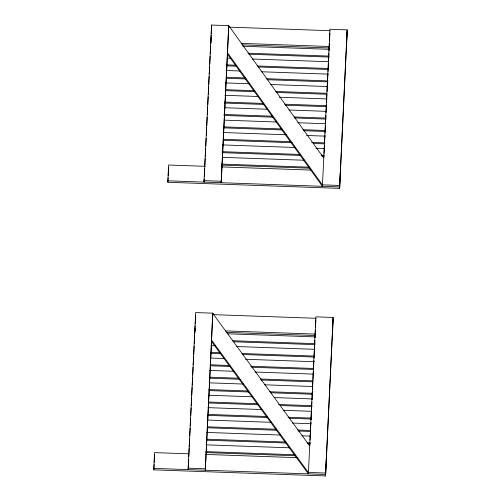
<?xml version="1.0" encoding="UTF-8"?>
<svg xmlns="http://www.w3.org/2000/svg" width="501" height="501" viewBox="0 0 501 501"><rect width="100%" height="100%" fill="white"/><g stroke="black" fill="none" stroke-linecap="round" stroke-linejoin="round"><path stroke-width="0.75" d="M346.416 47.107L346.473 48.566L347.137 29.866L329.959 29.258L322.406 186.303L227.467 54.083L228.706 25.657L211.554 25.05L204.007 182.095L204.157 178.97M326.301 458.709L325.587 475.95L153.813 469.85L154.527 452.61L188.883 453.825M340.361 171.129L339.64 188.37L167.866 182.27L168.58 165.023L205.278 166.332M153.813 469.85L154.07 464.59M154.176 462.329L154.546 454.814M167.866 182.27L168.085 177.755M168.192 175.5L168.599 167.234M188.113 469.612L195.659 312.568L212.837 313.175L212.894 314.634L315.956 318.292M188.226 467.264L188.608 459.448M188.764 456.323L189.146 448.501M189.221 446.936L189.641 438.337M189.754 435.995L190.136 428.173M190.255 425.831L190.637 418.009M190.749 415.661L191.131 407.845M191.244 405.497L191.626 397.681M191.739 395.333L192.121 387.517M192.24 385.169L192.622 377.353M192.735 375.005L193.117 367.189M193.229 364.841L193.655 356.242M193.73 354.677L194.15 346.078M194.263 343.736L194.645 335.914M194.757 333.572L195.139 325.75M195.258 323.402L195.64 315.524M195.146 328.255L194.995 331.261L194.945 329.808M195.365 323.746L195.659 317.734M204.276 176.621L204.659 168.806M204.771 166.457L205.153 158.642M205.266 156.293L205.648 148.478M205.761 146.129L206.143 138.314M206.299 135.182L206.681 127.367M206.756 125.801L207.176 117.203M207.295 114.854L207.677 107.039M207.79 104.69L208.172 96.875M208.284 94.526L208.666 86.711M208.779 84.362L209.161 76.547M209.28 74.198L209.662 66.382M209.775 64.034L210.157 56.218M210.27 53.87L210.652 46.054M210.771 43.706L211.19 35.108M211.265 33.542L211.61 26.509M210.927 42.998L211.184 37.732M211.403 33.223L211.554 25.05M332.363 334.687L332.42 336.146L333.084 317.446L315.906 316.839L308.353 473.883L211.447 341.35L212.693 313.269L309.605 445.796M211.591 341.219L205.291 470.22L212.837 313.175M227.485 53.701L221.185 182.708L228.732 25.657L323.671 157.909M309.731 445.733L309.881 442.608M310 440.266L310.382 432.444M310.457 430.879L310.877 422.28M310.989 419.938L311.371 412.116M311.49 409.768L311.873 401.952M311.985 399.604L312.367 391.788M312.48 389.44L312.862 381.624M312.981 379.276L313.363 371.46M313.476 369.112L313.895 360.513M314.008 358.171L314.39 350.349M314.471 348.784L314.891 340.185M315.004 337.843L315.386 330.021M315.498 327.679L315.88 319.857M323.821 157.37L323.897 155.811M324.015 153.463L324.397 145.647M324.51 143.299L324.892 135.483M325.005 133.134L325.387 125.319M325.506 122.97L325.888 115.155M326.001 112.806L326.383 104.991M326.495 102.642L326.915 94.044M327.034 91.696L327.416 83.88M327.529 81.531L327.911 73.716M328.023 71.367L328.405 63.552M328.524 61.203L328.906 53.388M329.019 51.039L329.401 43.224M329.514 40.875L329.896 33.06M325.587 475.95L333.084 317.446M339.64 188.37L347.137 29.866M333.134 318.905L325.531 474.491L153.757 468.391M347.187 31.325L339.584 186.911L167.81 180.811M229.533 27.142L330.046 30.711M241.225 43.368L329.276 46.499M242.058 44.852L329.332 47.952M242.86 46.255L329.445 49.33M247.989 53.212L329.113 56.093M248.803 54.208L329.151 57.064M227.429 58.129L230.548 58.241M252.391 59.012L328.061 61.704M226.32 64.867L235.683 65.199M257.52 65.975L328.506 68.493M226.358 65.838L236.497 66.195M258.341 66.971L328.543 69.464M226.045 70.503L240.085 70.998M261.146 71.749L328.23 74.129M226.496 77.292L245.214 77.962M266.275 78.707L327.904 80.899M226.527 78.262L246.029 78.958M267.089 79.709L327.936 81.87M225.437 82.903L249.617 83.761M270.684 84.512L327.629 86.535M225.888 89.698L253.969 90.694M275.813 91.47L326.514 93.274M225.143 90.637L254.784 91.696M276.627 92.466L326.552 94.244M224.83 95.309L258.372 96.499M279.439 97.244L327.021 98.935M224.504 102.072L263.507 103.456M284.568 104.202L326.69 105.698M224.536 103.043L263.539 104.427M285.382 105.204L326.727 106.669M225.005 107.734L267.127 109.231M288.971 110.007L326.414 111.341M223.897 114.472L272.262 116.188M294.1 116.965L326.082 118.104M223.928 115.443L273.076 117.19M294.137 117.935L326.12 119.075M224.398 120.14L276.665 121.993M297.726 122.745L325.03 123.709M224.072 126.903L281.011 128.926M302.854 129.703L325.475 130.504M223.327 127.849L282.608 129.953M303.669 130.698L325.512 131.475M223.014 132.514L286.196 134.756M306.48 135.477L325.199 136.14M223.465 139.303L290.549 141.689M311.609 142.434L324.873 142.904M223.496 140.274L292.146 142.716M313.206 143.461L324.128 143.85M222.406 144.914L294.951 147.488M316.018 148.24L324.598 148.546M222.075 151.678L300.08 154.452M321.147 155.197L324.266 155.31M222.112 152.648L300.118 155.423M321.961 156.199L323.521 156.249M222.582 157.345L304.489 160.251M221.473 164.084L309.618 167.215M221.505 165.054L309.656 168.186M221.674 166.914L310.689 170.071M203.951 180.642L221.129 181.249M339.534 185.458L322.356 184.844L227.416 52.63M225.394 330.892L315.185 334.079M226.227 332.376L315.242 335.532M227.241 333.779L315.392 336.91M232.376 340.736L315.06 343.673M233.19 341.738L315.098 344.644M211.034 345.627L214.935 345.765M236.779 346.542L314.002 349.285M210.708 352.391L220.064 352.723M241.908 353.499L314.453 356.073M210.739 353.362L220.885 353.725M242.722 354.495L314.49 357.044M210.433 358.027L224.473 358.528M245.534 359.273L314.177 361.716M210.101 364.791L228.819 365.461M250.663 366.231L313.845 368.479M210.138 365.761L230.416 366.482M251.477 367.233L313.106 369.419M209.825 370.427L234.005 371.291M255.065 372.036L313.57 374.115M209.493 377.197L238.357 378.217M260.201 378.994L313.244 380.879M209.531 378.167L239.954 379.244M261.015 379.996L312.499 381.825M209.218 382.833L243.542 384.054M264.603 384.799L312.968 386.515M208.886 389.596L247.889 390.98M269.732 391.757L312.637 393.285M208.923 390.567L248.709 391.982M270.546 392.759L312.674 394.256M208.61 395.233L252.297 396.786M274.135 397.562L312.361 398.921M208.284 401.996L257.426 403.743M278.487 404.495L312.029 405.685M208.316 402.967L258.24 404.745M280.084 405.522L312.067 406.655M208.009 407.639L261.829 409.549M283.672 410.325L311.754 411.321M207.677 414.402L266.958 416.506M288.025 417.258L311.422 418.084M207.708 415.373L266.995 417.477M289.616 418.279L311.459 419.055M207.401 420.038L271.367 422.312M292.427 423.057L311.146 423.721M207.07 426.802L276.496 429.269M297.556 430.015L310.82 430.491M207.107 427.773L276.533 430.24M298.371 431.017L310.075 431.43M206.794 432.438L280.122 435.043M301.959 435.82L310.545 436.127M206.462 439.208L285.251 442.001M307.094 442.778L310.213 442.89M206.5 440.179L286.065 443.003M307.908 443.78L310.244 443.861M206.187 444.844L289.653 447.806M205.855 451.608L294.782 454.764M205.892 452.578L295.603 455.766M205.278 454.407L297.412 457.682M188.057 468.153L205.235 468.767M325.481 473.038L308.303 472.424L211.391 339.897M228.706 25.657L228.788 27.117M212.693 313.269L212.75 314.722"/></g></svg>
